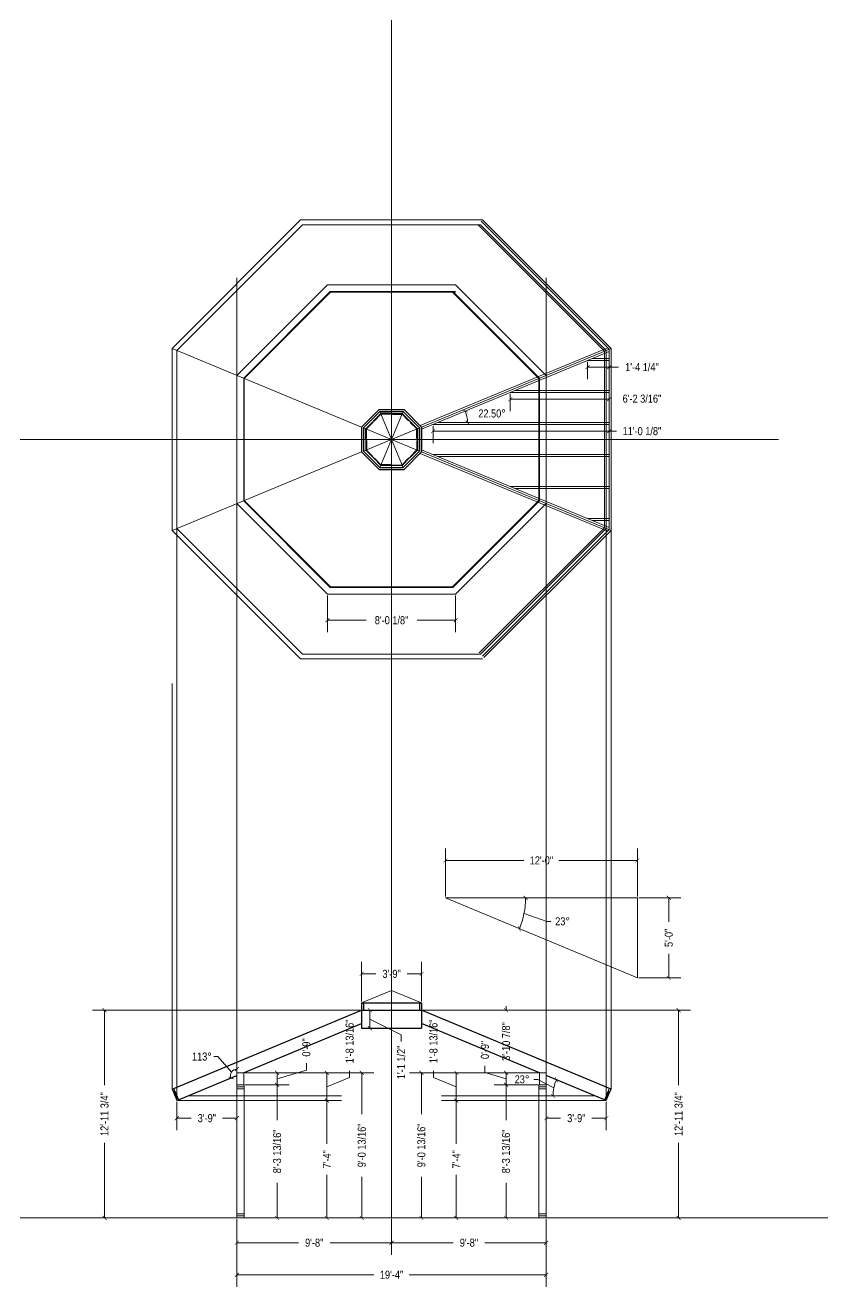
# Model space of a CAD drawing. Header units: inches. Extents: x 20403 to 33128, y 11552 to 20076.
# Drawn here: x 25092 to 25690, y 15536 to 16482 of the extents above; entities that cross this region are included whole.
import ezdxf

# ---------------------------------------------------------------- set-up
doc = ezdxf.new("R2010")
doc.units = ezdxf.units.IN
doc.header["$MEASUREMENT"] = 0
doc.layers.get('0').update_dxf_attribs({"color": 8, "lineweight": 9})
doc.layers.add('DIMENSIONS', color=7, linetype='Continuous')
doc.layers.add('DIMENSIONS @ 1', color=7, linetype='Continuous')
for name, color, linetype, lineweight in [('ROOF BEAMS', 3, 'Continuous', 30), ('SKYLIGHT', 4, 'Continuous', 20), ('STEEL', 5, 'Continuous', 9), ('WALL FRAMING', 7, 'Continuous', 30), ('WALL FRAMING @ 1', 7, 'Continuous', 30)]:
    doc.layers.add(name, color=color, linetype=linetype, lineweight=lineweight)
doc.styles.add('ARCHENTLTD', font='technical.ttf', dxfattribs={"height": 6})
doc.dimstyles.new('ARCHENTLTD', dxfattribs={"dimscale": 0.05, "dimtxt": 6, "dimasz": 3, "dimexe": 9, "dimexo": 1, "dimgap": 2.5, "dimtad": 0, "dimdec": 4, "dimzin": 1, "dimdsep": 46, "dimlunit": 4, "dimtxsty": 'ARCHENTLTD', "dimblk": 'ARCHTICK', "dimcen": 6, "dimclrd": 256, "dimclre": 256, "dimclrt": 256, "dimazin": 0, "dimtfac": 1, "dimtdec": 4, "dimtofl": 0, "dimtmove": 1, "dimatfit": 3, "dimldrblk": 'ARCHTICK', "dimfxl": 1, "dimfrac": 2, "dimtolj": 1, "dimtzin": 0, "dimlwd": 9, "dimlwe": 9, "dimarcsym": 0})

# ---------------------------------------------------------------- blocks, each defined once
blk = doc.blocks.new('_ArchTick')
at = {"color": 0, "linetype": 'ByBlock', "const_width": 0.15}
blk.add_lwpolyline([(-0.5, -0.5), (0.5, 0.5)], dxfattribs=at)
blk = doc.blocks.new('*D120')
at = {"layer": 'DIMENSIONS', "lineweight": 9}
for p, q in [((25366.95, 15586.32), (25366.95, 15559.75)), ((25482.95, 15586.32), (25482.95, 15559.75)), ((25366.95, 15568.75), (25413.06, 15568.75)), ((25482.95, 15568.75), (25436.84, 15568.75))]:
    blk.add_line(p, q, dxfattribs=at)
at = {"layer": 'DIMENSIONS', "lineweight": 9, "xscale": 3, "yscale": 3, "zscale": 3, "rotation": 180}
blk.add_blockref('_ArchTick', (25366.95, 15568.75), dxfattribs=at)
at = {"layer": 'DIMENSIONS', "lineweight": 9, "xscale": 3, "yscale": 3, "zscale": 3}
blk.add_blockref('_ArchTick', (25482.95, 15568.75), dxfattribs=at)
at = {"layer": 'DIMENSIONS', "lineweight": 9, "insert": (25424.95, 15568.75), "char_height": 6, "attachment_point": 5, "style": 'ARCHENTLTD'}
blk.add_mtext('\\A1;9\'-8"', dxfattribs=at)
blk = doc.blocks.new('*D121')
at = {"layer": 'DIMENSIONS', "lineweight": 9}
for p, q in [((25398.37, 15692.64), (25398.37, 15697.64)), ((25415.48, 15685.74), (25398.37, 15692.64)), ((25476.82, 15696.15), (25406.48, 15696.15)), ((25415.48, 15696.15), (25415.48, 15675.32)), ((25481.95, 15675.32), (25406.48, 15675.32))]:
    blk.add_line(p, q, dxfattribs=at)
at = {"layer": 'DIMENSIONS', "lineweight": 9, "xscale": 3, "yscale": 3, "zscale": 3}
for p, rotation in [((25415.48, 15696.15), 90), ((25415.48, 15675.32), 270)]:
    blk.add_blockref('_ArchTick', p, dxfattribs=dict(at, rotation=rotation))
at = {"layer": 'DIMENSIONS', "lineweight": 9, "insert": (25398.37, 15719.7), "char_height": 6, "attachment_point": 5, "rotation": 90, "style": 'ARCHENTLTD'}
blk.add_mtext('\\A1;1\'-8 13/16"', dxfattribs=at)
blk = doc.blocks.new('*D117')
at = {"layer": 'DIMENSIONS', "lineweight": 9}
for p, q in [((25390.45, 15743.05), (25591.16, 15743.05)), ((25582.16, 15743.05), (25582.16, 15686.78)), ((25582.16, 15587.32), (25582.16, 15643.59)), ((25483.95, 15587.32), (25591.16, 15587.32))]:
    blk.add_line(p, q, dxfattribs=at)
at = {"layer": 'DIMENSIONS', "lineweight": 9, "xscale": 3, "yscale": 3, "zscale": 3}
for p, rotation in [((25582.16, 15743.05), 90), ((25582.16, 15587.32), 270)]:
    blk.add_blockref('_ArchTick', p, dxfattribs=dict(at, rotation=rotation))
at = {"layer": 'DIMENSIONS', "lineweight": 9, "insert": (25582.16, 15665.18), "char_height": 6, "attachment_point": 5, "rotation": 90, "style": 'ARCHENTLTD'}
blk.add_mtext('\\A1;12\'-11 3/4"', dxfattribs=at)
blk = doc.blocks.new('*D118')
at = {"layer": 'DIMENSIONS', "lineweight": 9}
for p, q in [((25482.95, 15674.32), (25482.95, 15653.12)), ((25527.95, 15674.32), (25527.95, 15653.12)), ((25482.95, 15662.12), (25493.69, 15662.12)), ((25527.95, 15662.12), (25517.21, 15662.12))]:
    blk.add_line(p, q, dxfattribs=at)
at = {"layer": 'DIMENSIONS', "lineweight": 9, "xscale": 3, "yscale": 3, "zscale": 3, "rotation": 180}
blk.add_blockref('_ArchTick', (25482.95, 15662.12), dxfattribs=at)
at = {"layer": 'DIMENSIONS', "lineweight": 9, "xscale": 3, "yscale": 3, "zscale": 3}
blk.add_blockref('_ArchTick', (25527.95, 15662.12), dxfattribs=at)
at = {"layer": 'DIMENSIONS', "lineweight": 9, "insert": (25505.45, 15662.12), "char_height": 6, "attachment_point": 5, "style": 'ARCHENTLTD'}
blk.add_mtext('\\A1;3\'-9"', dxfattribs=at)
blk = doc.blocks.new('*D119')
at = {"layer": 'DIMENSIONS', "lineweight": 9}
for p, q in [((25476.82, 15696.15), (25380.29, 15696.15)), ((25389.29, 15696.15), (25389.29, 15665.22)), ((25389.29, 15587.32), (25389.29, 15618.25)), ((25502.58, 15587.32), (25380.29, 15587.32))]:
    blk.add_line(p, q, dxfattribs=at)
at = {"layer": 'DIMENSIONS', "lineweight": 9, "xscale": 3, "yscale": 3, "zscale": 3}
for p, rotation in [((25389.29, 15696.15), 90), ((25389.29, 15587.32), 270)]:
    blk.add_blockref('_ArchTick', p, dxfattribs=dict(at, rotation=rotation))
at = {"layer": 'DIMENSIONS', "lineweight": 9, "insert": (25389.29, 15641.74), "char_height": 6, "attachment_point": 5, "rotation": 90, "style": 'ARCHENTLTD'}
blk.add_mtext('\\A1;9\'-0 13/16"', dxfattribs=at)
blk = doc.blocks.new('*D122')
at = {"layer": 'DIMENSIONS', "lineweight": 9}
for p, q in [((25414.48, 15675.32), (25406.48, 15675.32)), ((25415.48, 15675.32), (25415.48, 15642.94)), ((25415.48, 15587.32), (25415.48, 15619.7)), ((25476.45, 15587.32), (25406.48, 15587.32))]:
    blk.add_line(p, q, dxfattribs=at)
at = {"layer": 'DIMENSIONS', "lineweight": 9, "xscale": 3, "yscale": 3, "zscale": 3}
for p, rotation in [((25415.48, 15675.32), 90), ((25415.48, 15587.32), 270)]:
    blk.add_blockref('_ArchTick', p, dxfattribs=dict(at, rotation=rotation))
at = {"layer": 'DIMENSIONS', "lineweight": 9, "insert": (25415.48, 15631.32), "char_height": 6, "attachment_point": 5, "rotation": 90, "style": 'ARCHENTLTD'}
blk.add_mtext('\\A1;7\'-4"', dxfattribs=at)
blk = doc.blocks.new('*D123')
at = {"layer": 'DIMENSIONS', "lineweight": 9}
for p, q in [((25250.95, 15586.32), (25250.95, 15535.72)), ((25482.95, 15586.32), (25482.95, 15535.72)), ((25250.95, 15544.72), (25353.64, 15544.72)), ((25482.95, 15544.72), (25380.25, 15544.72))]:
    blk.add_line(p, q, dxfattribs=at)
at = {"layer": 'DIMENSIONS', "lineweight": 9, "xscale": 3, "yscale": 3, "zscale": 3, "rotation": 180}
blk.add_blockref('_ArchTick', (25250.95, 15544.72), dxfattribs=at)
at = {"layer": 'DIMENSIONS', "lineweight": 9, "xscale": 3, "yscale": 3, "zscale": 3}
blk.add_blockref('_ArchTick', (25482.95, 15544.72), dxfattribs=at)
at = {"layer": 'DIMENSIONS', "lineweight": 9, "insert": (25366.95, 15544.72), "char_height": 6, "attachment_point": 5, "style": 'ARCHENTLTD'}
blk.add_mtext('\\A1;19\'-4"', dxfattribs=at)
blk = doc.blocks.new('*D124')
at = {"layer": 'DIMENSIONS', "lineweight": 9}
for p, q in [((25407.27, 15828.32), (25407.27, 15864.37)), ((25551.27, 15828.32), (25551.27, 15864.37)), ((25407.27, 15855.37), (25466.16, 15855.37)), ((25551.27, 15855.37), (25492.39, 15855.37))]:
    blk.add_line(p, q, dxfattribs=at)
at = {"layer": 'DIMENSIONS', "lineweight": 9, "xscale": 3, "yscale": 3, "zscale": 3, "rotation": 180}
blk.add_blockref('_ArchTick', (25407.27, 15855.37), dxfattribs=at)
at = {"layer": 'DIMENSIONS', "lineweight": 9, "xscale": 3, "yscale": 3, "zscale": 3}
blk.add_blockref('_ArchTick', (25551.27, 15855.37), dxfattribs=at)
at = {"layer": 'DIMENSIONS', "lineweight": 9, "insert": (25479.27, 15855.37), "char_height": 6, "attachment_point": 5, "style": 'ARCHENTLTD'}
blk.add_mtext('\\A1;12\'-0"', dxfattribs=at)
blk = doc.blocks.new('*D125')
at = {"layer": 'DIMENSIONS', "lineweight": 9}
for p, q in [((25552.27, 15827.32), (25583.77, 15827.32)), ((25574.77, 15827.32), (25574.77, 15809.21)), ((25574.77, 15767.32), (25574.77, 15785.44)), ((25552.27, 15767.32), (25583.77, 15767.32))]:
    blk.add_line(p, q, dxfattribs=at)
at = {"layer": 'DIMENSIONS', "lineweight": 9, "xscale": 3, "yscale": 3, "zscale": 3}
for p, rotation in [((25574.77, 15827.32), 90), ((25574.77, 15767.32), 270)]:
    blk.add_blockref('_ArchTick', p, dxfattribs=dict(at, rotation=rotation))
at = {"layer": 'DIMENSIONS', "lineweight": 9, "insert": (25574.77, 15797.32), "char_height": 6, "attachment_point": 5, "rotation": 90, "style": 'ARCHENTLTD'}
blk.add_mtext('\\A1;5\'-0"', dxfattribs=at)
blk = doc.blocks.new('*D126')
at = {"layer": 'WALL FRAMING', "lineweight": 9}
for p, q in [((25466.24, 15815.53), (25483.29, 15809.69)), ((25483.29, 15809.69), (25486.29, 15809.69))]:
    blk.add_line(p, q, dxfattribs=at)
blk.add_arc((25407.27, 15827.32), 60.13, 337.38014, 360, dxfattribs=at)
at = {"layer": 'WALL FRAMING', "lineweight": 9, "xscale": 3, "yscale": 3, "zscale": 3}
for p, rotation in [((25467.4, 15827.32), 89.9999999999996), ((25462.78, 15804.2), 247.3801350519602)]:
    blk.add_blockref('_ArchTick', p, dxfattribs=dict(at, rotation=rotation))
at = {"layer": 'WALL FRAMING', "lineweight": 9, "insert": (25495.13, 15809.69), "char_height": 6, "attachment_point": 5, "style": 'ARCHENTLTD'}
blk.add_mtext('\\A1;23°', dxfattribs=at)
blk = doc.blocks.new('*D127')
at = {"layer": 'WALL FRAMING', "lineweight": 9}
for p, q in [((25476.57, 15691.21), (25473.57, 15691.21)), ((25488.68, 15684.99), (25476.57, 15691.21))]:
    blk.add_line(p, q, dxfattribs=at)
blk.add_arc((25519.55, 15678.82), 31.48, 157.38014, 180, dxfattribs=at)
at = {"layer": 'WALL FRAMING', "lineweight": 9, "xscale": 3, "yscale": 3, "zscale": 3}
for p, rotation in [((25490.49, 15690.93), 67.38013505195961), ((25488.06, 15678.82), 270.0000000000026)]:
    blk.add_blockref('_ArchTick', p, dxfattribs=dict(at, rotation=rotation))
at = {"layer": 'WALL FRAMING', "lineweight": 9, "insert": (25464.73, 15691.21), "char_height": 6, "attachment_point": 5, "style": 'ARCHENTLTD'}
blk.add_mtext('\\A1;23°', dxfattribs=at)
blk = doc.blocks.new('*D128')
at = {"layer": 'WALL FRAMING', "lineweight": 9}
for p, q in [((25436.96, 15696.4), (25436.96, 15701.4)), ((25452.77, 15691.65), (25436.96, 15696.4)), ((25476.82, 15696.15), (25443.77, 15696.15)), ((25452.77, 15696.15), (25452.77, 15687.15)), ((25476.82, 15687.15), (25443.77, 15687.15))]:
    blk.add_line(p, q, dxfattribs=at)
at = {"layer": 'WALL FRAMING', "lineweight": 9, "xscale": 3, "yscale": 3, "zscale": 3}
for p, rotation in [((25452.77, 15696.15), 90), ((25452.77, 15687.15), 270)]:
    blk.add_blockref('_ArchTick', p, dxfattribs=dict(at, rotation=rotation))
at = {"layer": 'WALL FRAMING', "lineweight": 9, "insert": (25436.96, 15713.3), "char_height": 6, "attachment_point": 5, "rotation": 90, "style": 'ARCHENTLTD'}
blk.add_mtext('\\A1;0\'-9"', dxfattribs=at)
blk = doc.blocks.new('*D129')
at = {"layer": 'WALL FRAMING', "lineweight": 9}
for p, q in [((25476.82, 15687.15), (25443.77, 15687.15)), ((25452.77, 15687.15), (25452.77, 15660.75)), ((25452.77, 15587.32), (25452.77, 15613.72)), ((25525.2, 15587.32), (25443.77, 15587.32))]:
    blk.add_line(p, q, dxfattribs=at)
at = {"layer": 'WALL FRAMING', "lineweight": 9, "xscale": 3, "yscale": 3, "zscale": 3}
for p, rotation in [((25452.77, 15687.15), 90), ((25452.77, 15587.32), 270)]:
    blk.add_blockref('_ArchTick', p, dxfattribs=dict(at, rotation=rotation))
at = {"layer": 'WALL FRAMING', "lineweight": 9, "insert": (25452.77, 15637.24), "char_height": 6, "attachment_point": 5, "rotation": 90, "style": 'ARCHENTLTD'}
blk.add_mtext('\\A1;8\'-3 13/16"', dxfattribs=at)
blk = doc.blocks.new('*D160')
at = {"layer": 'DIMENSIONS', "lineweight": 9}
for p, q in [((25257.07, 15696.15), (25327.42, 15696.15)), ((25318.42, 15696.15), (25318.42, 15675.32)), ((25318.42, 15685.74), (25335.52, 15692.64)), ((25335.52, 15692.64), (25335.52, 15697.64)), ((25251.95, 15675.32), (25327.42, 15675.32))]:
    blk.add_line(p, q, dxfattribs=at)
at = {"layer": 'DIMENSIONS', "lineweight": 9, "xscale": 3, "yscale": 3, "zscale": 3}
for p, rotation in [((25318.42, 15696.15), 90), ((25318.42, 15675.32), 270)]:
    blk.add_blockref('_ArchTick', p, dxfattribs=dict(at, rotation=rotation))
at = {"layer": 'DIMENSIONS', "lineweight": 9, "insert": (25335.52, 15719.7), "char_height": 6, "attachment_point": 5, "rotation": 90, "style": 'ARCHENTLTD'}
blk.add_mtext('\\A1;1\'-8 13/16"', dxfattribs=at)
blk = doc.blocks.new('*D161')
at = {"layer": 'DIMENSIONS', "lineweight": 9}
for p, q in [((25343.45, 15743.05), (25142.74, 15743.05)), ((25151.74, 15743.05), (25151.74, 15686.78)), ((25151.74, 15587.32), (25151.74, 15643.59)), ((25249.95, 15587.32), (25142.74, 15587.32))]:
    blk.add_line(p, q, dxfattribs=at)
at = {"layer": 'DIMENSIONS', "lineweight": 9, "xscale": 3, "yscale": 3, "zscale": 3}
for p, rotation in [((25151.74, 15743.05), 90), ((25151.74, 15587.32), 270)]:
    blk.add_blockref('_ArchTick', p, dxfattribs=dict(at, rotation=rotation))
at = {"layer": 'DIMENSIONS', "lineweight": 9, "insert": (25151.74, 15665.18), "char_height": 6, "attachment_point": 5, "rotation": 90, "style": 'ARCHENTLTD'}
blk.add_mtext('\\A1;12\'-11 3/4"', dxfattribs=at)
blk = doc.blocks.new('*D162')
at = {"layer": 'DIMENSIONS', "lineweight": 9}
for p, q in [((25205.95, 15674.32), (25205.95, 15653.12)), ((25250.95, 15674.32), (25250.95, 15653.12)), ((25205.95, 15662.12), (25216.69, 15662.12)), ((25250.95, 15662.12), (25240.21, 15662.12))]:
    blk.add_line(p, q, dxfattribs=at)
at = {"layer": 'DIMENSIONS', "lineweight": 9, "xscale": 3, "yscale": 3, "zscale": 3, "rotation": 180}
blk.add_blockref('_ArchTick', (25205.95, 15662.12), dxfattribs=at)
at = {"layer": 'DIMENSIONS', "lineweight": 9, "xscale": 3, "yscale": 3, "zscale": 3}
blk.add_blockref('_ArchTick', (25250.95, 15662.12), dxfattribs=at)
at = {"layer": 'DIMENSIONS', "lineweight": 9, "insert": (25228.45, 15662.12), "char_height": 6, "attachment_point": 5, "style": 'ARCHENTLTD'}
blk.add_mtext('\\A1;3\'-9"', dxfattribs=at)
blk = doc.blocks.new('*D163')
at = {"layer": 'DIMENSIONS', "lineweight": 9}
for p, q in [((25257.07, 15696.15), (25353.61, 15696.15)), ((25344.61, 15696.15), (25344.61, 15665.22)), ((25344.61, 15587.32), (25344.61, 15618.25)), ((25231.31, 15587.32), (25353.61, 15587.32))]:
    blk.add_line(p, q, dxfattribs=at)
at = {"layer": 'DIMENSIONS', "lineweight": 9, "xscale": 3, "yscale": 3, "zscale": 3}
for p, rotation in [((25344.61, 15696.15), 90), ((25344.61, 15587.32), 270)]:
    blk.add_blockref('_ArchTick', p, dxfattribs=dict(at, rotation=rotation))
at = {"layer": 'DIMENSIONS', "lineweight": 9, "insert": (25344.61, 15641.74), "char_height": 6, "attachment_point": 5, "rotation": 90, "style": 'ARCHENTLTD'}
blk.add_mtext('\\A1;9\'-0 13/16"', dxfattribs=at)
blk = doc.blocks.new('*D164')
at = {"layer": 'DIMENSIONS', "lineweight": 9}
for p, q in [((25317.42, 15675.32), (25309.42, 15675.32)), ((25318.42, 15675.32), (25318.42, 15642.94)), ((25318.42, 15587.32), (25318.42, 15619.7)), ((25257.45, 15587.32), (25327.42, 15587.32))]:
    blk.add_line(p, q, dxfattribs=at)
at = {"layer": 'DIMENSIONS', "lineweight": 9, "xscale": 3, "yscale": 3, "zscale": 3}
for p, rotation in [((25318.42, 15675.32), 90), ((25318.42, 15587.32), 270)]:
    blk.add_blockref('_ArchTick', p, dxfattribs=dict(at, rotation=rotation))
at = {"layer": 'DIMENSIONS', "lineweight": 9, "insert": (25318.42, 15631.32), "char_height": 6, "attachment_point": 5, "rotation": 90, "style": 'ARCHENTLTD'}
blk.add_mtext('\\A1;7\'-4"', dxfattribs=at)
blk = doc.blocks.new('*D165')
at = {"layer": 'WALL FRAMING', "lineweight": 9}
for p, q in [((25303.07, 15698.24), (25303.07, 15703.24)), ((25257.07, 15696.15), (25290.12, 15696.15)), ((25281.12, 15691.65), (25303.07, 15698.24)), ((25281.12, 15696.15), (25281.12, 15687.15)), ((25257.07, 15687.15), (25290.12, 15687.15))]:
    blk.add_line(p, q, dxfattribs=at)
at = {"layer": 'WALL FRAMING', "lineweight": 9, "xscale": 3, "yscale": 3, "zscale": 3}
for p, rotation in [((25281.12, 15696.15), 90), ((25281.12, 15687.15), 270)]:
    blk.add_blockref('_ArchTick', p, dxfattribs=dict(at, rotation=rotation))
at = {"layer": 'WALL FRAMING', "lineweight": 9, "insert": (25303.07, 15715.14), "char_height": 6, "attachment_point": 5, "rotation": 90, "style": 'ARCHENTLTD'}
blk.add_mtext('\\A1;0\'-9"', dxfattribs=at)
blk = doc.blocks.new('*D166')
at = {"layer": 'WALL FRAMING', "lineweight": 9}
for p, q in [((25257.07, 15687.15), (25290.12, 15687.15)), ((25281.12, 15687.15), (25281.12, 15660.75)), ((25281.12, 15587.32), (25281.12, 15613.72)), ((25208.7, 15587.32), (25290.12, 15587.32))]:
    blk.add_line(p, q, dxfattribs=at)
at = {"layer": 'WALL FRAMING', "lineweight": 9, "xscale": 3, "yscale": 3, "zscale": 3}
for p, rotation in [((25281.12, 15687.15), 90), ((25281.12, 15587.32), 270)]:
    blk.add_blockref('_ArchTick', p, dxfattribs=dict(at, rotation=rotation))
at = {"layer": 'WALL FRAMING', "lineweight": 9, "insert": (25281.12, 15637.24), "char_height": 6, "attachment_point": 5, "rotation": 90, "style": 'ARCHENTLTD'}
blk.add_mtext('\\A1;8\'-3 13/16"', dxfattribs=at)
blk = doc.blocks.new('*D167')
at = {"layer": 'DIMENSIONS', "lineweight": 9}
for p, q in [((25250.95, 15586.32), (25250.95, 15559.75)), ((25366.95, 15586.32), (25366.95, 15559.75)), ((25250.95, 15568.75), (25297.06, 15568.75)), ((25366.95, 15568.75), (25320.84, 15568.75))]:
    blk.add_line(p, q, dxfattribs=at)
at = {"layer": 'DIMENSIONS', "lineweight": 9, "xscale": 3, "yscale": 3, "zscale": 3, "rotation": 180}
blk.add_blockref('_ArchTick', (25250.95, 15568.75), dxfattribs=at)
at = {"layer": 'DIMENSIONS', "lineweight": 9, "xscale": 3, "yscale": 3, "zscale": 3}
blk.add_blockref('_ArchTick', (25366.95, 15568.75), dxfattribs=at)
at = {"layer": 'DIMENSIONS', "lineweight": 9, "insert": (25308.95, 15568.75), "char_height": 6, "attachment_point": 5, "style": 'ARCHENTLTD'}
blk.add_mtext('\\A1;9\'-8"', dxfattribs=at)
blk = doc.blocks.new('*D176')
at = {"layer": 'DIMENSIONS', "lineweight": 9}
for p, q in [((25344.45, 15749.55), (25344.45, 15779.32)), ((25389.45, 15749.55), (25389.45, 15779.32)), ((25344.45, 15770.32), (25355.19, 15770.32)), ((25389.45, 15770.32), (25378.71, 15770.32))]:
    blk.add_line(p, q, dxfattribs=at)
at = {"layer": 'DIMENSIONS', "lineweight": 9, "xscale": 3, "yscale": 3, "zscale": 3, "rotation": 180}
blk.add_blockref('_ArchTick', (25344.45, 15770.32), dxfattribs=at)
at = {"layer": 'DIMENSIONS', "lineweight": 9, "xscale": 3, "yscale": 3, "zscale": 3}
blk.add_blockref('_ArchTick', (25389.45, 15770.32), dxfattribs=at)
at = {"layer": 'DIMENSIONS', "lineweight": 9, "insert": (25366.95, 15770.32), "char_height": 6, "attachment_point": 5, "style": 'ARCHENTLTD'}
blk.add_mtext('\\A1;3\'-9"', dxfattribs=at)
blk = doc.blocks.new('*D179')
at = {"layer": 'DIMENSIONS', "lineweight": 9}
for p, q in [((25236.8, 15708.28), (25233.8, 15708.28)), ((25246.94, 15696.74), (25236.8, 15708.28))]:
    blk.add_line(p, q, dxfattribs=at)
blk.add_arc((25250.95, 15694.07), 4.81, 90, 202.61986, dxfattribs=at)
at = {"layer": 'DIMENSIONS', "lineweight": 9, "xscale": 3, "yscale": 3, "zscale": 3}
for p, rotation in [((25246.51, 15692.22), 292.6198649480453), ((25250.95, 15698.88), 359.9999999999999)]:
    blk.add_blockref('_ArchTick', p, dxfattribs=dict(at, rotation=rotation))
at = {"layer": 'DIMENSIONS', "lineweight": 9, "insert": (25224.73, 15708.28), "char_height": 6, "attachment_point": 5, "style": 'ARCHENTLTD'}
blk.add_mtext('\\A1;113°', dxfattribs=at)
blk = doc.blocks.new('*D231')
at = {"layer": 'WALL FRAMING', "lineweight": 9}
for p, q in [((25513.91, 16229.22), (25513.91, 16216.22)), ((25513.91, 16225.22), (25530.13, 16225.22)), ((25537.06, 16225.22), (25530.13, 16225.22)), ((25530.13, 16224.22), (25530.13, 16216.22))]:
    blk.add_line(p, q, dxfattribs=at)
at = {"layer": 'WALL FRAMING', "lineweight": 9, "xscale": 3, "yscale": 3, "zscale": 3, "rotation": 180}
blk.add_blockref('_ArchTick', (25513.91, 16225.22), dxfattribs=at)
at = {"layer": 'WALL FRAMING', "lineweight": 9, "xscale": 3, "yscale": 3, "zscale": 3}
blk.add_blockref('_ArchTick', (25530.13, 16225.22), dxfattribs=at)
at = {"layer": 'WALL FRAMING', "lineweight": 9, "insert": (25554.67, 16225.22), "char_height": 6, "attachment_point": 5, "style": 'ARCHENTLTD'}
blk.add_mtext('\\A1;1\'-4 1/4"', dxfattribs=at)
blk = doc.blocks.new('*D232')
at = {"layer": 'WALL FRAMING', "lineweight": 9}
for p, q in [((25455.97, 16205.22), (25455.97, 16192.22)), ((25455.97, 16201.22), (25530.13, 16201.22)), ((25530.13, 16200.22), (25530.13, 16192.22))]:
    blk.add_line(p, q, dxfattribs=at)
at = {"layer": 'WALL FRAMING', "lineweight": 9, "xscale": 3, "yscale": 3, "zscale": 3, "rotation": 180}
blk.add_blockref('_ArchTick', (25455.97, 16201.22), dxfattribs=at)
at = {"layer": 'WALL FRAMING', "lineweight": 9, "xscale": 3, "yscale": 3, "zscale": 3}
blk.add_blockref('_ArchTick', (25530.13, 16201.22), dxfattribs=at)
at = {"layer": 'WALL FRAMING', "lineweight": 9, "insert": (25554.67, 16201.55), "char_height": 6, "attachment_point": 5, "style": 'ARCHENTLTD'}
blk.add_mtext('\\A1;6\'-2 3/16"', dxfattribs=at)
blk = doc.blocks.new('*D233')
at = {"layer": 'WALL FRAMING', "lineweight": 9}
for p, q in [((25398.03, 16181.22), (25398.03, 16168.22)), ((25398.03, 16177.22), (25530.13, 16177.22)), ((25535.63, 16177.22), (25530.13, 16177.22)), ((25530.13, 16176.22), (25530.13, 16168.22))]:
    blk.add_line(p, q, dxfattribs=at)
at = {"layer": 'WALL FRAMING', "lineweight": 9, "xscale": 3, "yscale": 3, "zscale": 3, "rotation": 180}
blk.add_blockref('_ArchTick', (25398.03, 16177.22), dxfattribs=at)
at = {"layer": 'WALL FRAMING', "lineweight": 9, "xscale": 3, "yscale": 3, "zscale": 3}
blk.add_blockref('_ArchTick', (25530.13, 16177.22), dxfattribs=at)
at = {"layer": 'WALL FRAMING', "lineweight": 9, "insert": (25554.67, 16177.22), "char_height": 6, "attachment_point": 5, "style": 'ARCHENTLTD'}
blk.add_mtext('\\A1;11\'-0 1/8"', dxfattribs=at)
blk = doc.blocks.new('*D236')
at = {"layer": 'WALL FRAMING', "lineweight": 9}
blk.add_arc((25401.65, 16183.72), 22.27, 360, 22.5, dxfattribs=at)
at = {"layer": 'WALL FRAMING', "lineweight": 9, "xscale": 3, "yscale": 3, "zscale": 3}
for p, rotation in [((25422.22, 16192.25), 112.499999999995), ((25423.92, 16183.72), 269.9999999999973)]:
    blk.add_blockref('_ArchTick', p, dxfattribs=dict(at, rotation=rotation))
at = {"layer": 'WALL FRAMING', "lineweight": 9, "insert": (25442.25, 16190.46), "char_height": 6, "attachment_point": 5, "style": 'ARCHENTLTD'}
blk.add_mtext('\\A1;22.50°', dxfattribs=at)
blk = doc.blocks.new('*D239')
at = {"layer": 'WALL FRAMING', "lineweight": 9}
for p, q in [((25390.45, 15743.05), (25461.77, 15743.05)), ((25452.77, 15743.05), (25452.77, 15746.05)), ((25476.82, 15696.15), (25443.77, 15696.15)), ((25452.77, 15696.15), (25452.77, 15693.15))]:
    blk.add_line(p, q, dxfattribs=at)
at = {"layer": 'WALL FRAMING', "lineweight": 9, "xscale": 3, "yscale": 3, "zscale": 3}
for p, rotation in [((25452.77, 15743.05), 270), ((25452.77, 15696.15), 90)]:
    blk.add_blockref('_ArchTick', p, dxfattribs=dict(at, rotation=rotation))
at = {"layer": 'WALL FRAMING', "lineweight": 9, "insert": (25452.77, 15719.6), "char_height": 6, "attachment_point": 5, "rotation": 90, "style": 'ARCHENTLTD'}
blk.add_mtext('\\A1;3\'-10 7/8"', dxfattribs=at)
blk = doc.blocks.new('*D244')
at = {"layer": 'WALL FRAMING', "lineweight": 9}
for p, q in [((25318.9, 16053.97), (25318.9, 16026.43)), ((25415, 16053.97), (25415, 16026.43)), ((25318.9, 16035.43), (25347.79, 16035.43)), ((25415, 16035.43), (25386.1, 16035.43))]:
    blk.add_line(p, q, dxfattribs=at)
at = {"layer": 'WALL FRAMING', "lineweight": 9, "xscale": 3, "yscale": 3, "zscale": 3, "rotation": 180}
blk.add_blockref('_ArchTick', (25318.9, 16035.43), dxfattribs=at)
at = {"layer": 'WALL FRAMING', "lineweight": 9, "xscale": 3, "yscale": 3, "zscale": 3}
blk.add_blockref('_ArchTick', (25415, 16035.43), dxfattribs=at)
at = {"layer": 'WALL FRAMING', "lineweight": 9, "insert": (25366.95, 16035.43), "char_height": 6, "attachment_point": 5, "style": 'ARCHENTLTD'}
blk.add_mtext('\\A1;8\'-0 1/8"', dxfattribs=at)
blk = doc.blocks.new('*D247')
at = {"layer": 'WALL FRAMING', "lineweight": 9}
for p, q in [((25345.45, 15743.05), (25359.77, 15743.05)), ((25350.77, 15743.05), (25350.77, 15729.55)), ((25345.45, 15729.55), (25359.77, 15729.55)), ((25350.77, 15736.3), (25374.16, 15724.69)), ((25374.16, 15724.69), (25374.16, 15719.69))]:
    blk.add_line(p, q, dxfattribs=at)
at = {"layer": 'WALL FRAMING', "lineweight": 9, "xscale": 3, "yscale": 3, "zscale": 3}
for p, rotation in [((25350.77, 15743.05), 90), ((25350.77, 15729.55), 270)]:
    blk.add_blockref('_ArchTick', p, dxfattribs=dict(at, rotation=rotation))
at = {"layer": 'WALL FRAMING', "lineweight": 9, "insert": (25374.16, 15703.94), "char_height": 6, "attachment_point": 5, "rotation": 90, "style": 'ARCHENTLTD'}
blk.add_mtext('\\A1;1\'-1 1/2"', dxfattribs=at)

msp = doc.modelspace()

# ---------------------------------------------------------------- linework, layer by layer
at = {"layer": 'DIMENSIONS', "color": 1, "lineweight": 9}
for p, q in [((25250.94716, 15696.15202), (25250.94716, 16292.17278)), ((25482.94716, 15696.15202), (25482.94716, 16292.17278)), ((25205.94716, 15675.31869), (25205.94716, 16225.4844)), ((25527.94716, 15675.31869), (25527.94716, 16225.4844)), ((25531.50486, 15683.85715), (25531.50486, 16224.00395)), ((24641.27535, 16170.97475), (25656.92155, 16170.97475)), ((25202.38947, 15683.85715), (25202.38947, 15988.01497))]:
    msp.add_line(p, q, dxfattribs=at)
at = {"layer": 'DIMENSIONS', "lineweight": 9}
for p, q in [((25344.44716, 16180.29456), (25202.38466, 16239.13877)), ((25388.29911, 16181.44261), (25528.98661, 16239.71728)), ((25389.44716, 16180.29456), (25531.50966, 16239.13877)), ((25389.44716, 16178.67097), (25530.13466, 16236.94564)), ((25344.44716, 16161.65495), (25202.38466, 16102.81073)), ((25388.29911, 16160.5069), (25528.98661, 16102.23223)), ((25389.44716, 16163.27854), (25530.13466, 16105.00387)), ((25389.44716, 16161.65495), (25531.50966, 16102.81073)), ((25407.27367, 15827.32349), (25551.27367, 15827.32349)), ((25551.27367, 15767.32349), (25407.27367, 15827.32349)), ((25551.27367, 15827.32349), (25551.27367, 15767.32349))]:
    msp.add_line(p, q, dxfattribs=at)
at = {"layer": 'ROOF BEAMS'}
for p, q in [((25347.57216, 16179.00014), (25358.92178, 16190.34975)), ((25358.92178, 16190.34975), (25374.97255, 16190.34975)), ((25374.97255, 16190.34975), (25386.32216, 16179.00014)), ((25347.57216, 16179.00014), (25347.57216, 16162.94937)), ((25386.32216, 16179.00014), (25386.32216, 16162.94937)), ((25358.92178, 16151.59975), (25347.57216, 16162.94937)), ((25386.32216, 16162.94937), (25374.97255, 16151.59975)), ((25358.92178, 16151.59975), (25374.97255, 16151.59975))]:
    msp.add_line(p, q, dxfattribs=at)
at = {"layer": 'SKYLIGHT', "lineweight": 9}
for p, q in [((25366.94716, 15586.8864), (25366.94716, 18899.16015)), ((25345.94716, 16162.27627), (25387.94716, 16179.67324)), ((25344.44716, 15748.54786), (25366.94716, 15757.92286)), ((25389.44716, 15748.54786), (25366.94716, 15757.92286))]:
    msp.add_line(p, q, dxfattribs=at)
at = {"layer": 'SKYLIGHT'}
for p, q in [((25358.24868, 16191.97475), (25375.64565, 16149.97475)), ((25375.64565, 16191.97475), (25358.24868, 16149.97475)), ((25345.94716, 16179.67324), (25387.94716, 16162.27627))]:
    msp.add_line(p, q, dxfattribs=at)
at = {"layer": 'STEEL', "lineweight": 40}
for p, q in [((25352.90756, 16184.0089), (25347.80313, 16178.90447)), ((25353.91302, 16185.01436), (25359.01745, 16190.11878)), ((25366.2362, 16190.11878), (25359.01745, 16190.11878)), ((25367.65813, 16190.11878), (25374.87688, 16190.11878)), ((25379.98131, 16185.01436), (25374.87688, 16190.11878)), ((25380.98677, 16184.0089), (25386.09119, 16178.90447)), ((25347.80313, 16171.68572), (25347.80313, 16178.90447)), ((25386.09119, 16171.68572), (25386.09119, 16178.90447)), ((25347.80313, 16170.26379), (25347.80313, 16163.04504)), ((25386.17582, 16170.31087), (25386.20628, 16163.09218)), ((25352.90756, 16157.94061), (25347.80313, 16163.04504)), ((25353.91302, 16156.93515), (25359.01745, 16151.83072)), ((25379.98131, 16156.93515), (25374.87688, 16151.83072)), ((25381.12343, 16157.96627), (25386.20628, 16163.09218)), ((25366.2362, 16151.83072), (25359.01745, 16151.83072))]:
    msp.add_line(p, q, dxfattribs=at)
at = {"layer": 'WALL FRAMING', "lineweight": 9}
for p, q in [((25298.78314, 16335.53725), (25202.38466, 16239.13877)), ((25298.78314, 16335.53725), (25435.11118, 16335.53725)), ((25435.11118, 16335.53725), (25531.50966, 16239.13877)), ((25300.25878, 16331.97475), (25205.94716, 16237.66314)), ((25300.25878, 16331.97475), (25433.63555, 16331.97475)), ((25431.61984, 16332.04591), (25526.57216, 16237.09359)), ((25433.63555, 16331.97475), (25527.94716, 16237.66314)), ((25434.13891, 16334.56498), (25530.13466, 16238.56923)), ((25318.89839, 16286.97475), (25250.94716, 16219.02353)), ((25321.17656, 16281.47475), (25256.44716, 16216.74535)), ((25318.89839, 16286.97475), (25414.99594, 16286.97475)), ((25321.02123, 16281.84975), (25414.99594, 16281.84975)), ((25321.17656, 16281.47475), (25414.99594, 16281.47475)), ((25412.71776, 16281.47475), (25477.44716, 16216.74535)), ((25414.99594, 16286.97475), (25482.94716, 16219.02353)), ((25202.38466, 16239.13877), (25202.38466, 16102.81073)), ((25205.94716, 16237.66314), (25205.94716, 16104.28637)), ((25517.53033, 16231.72475), (25530.13466, 16231.72475)), ((25526.57216, 16237.09359), (25526.57216, 16104.85591)), ((25527.94716, 16237.66314), (25527.94716, 16104.28637)), ((25530.13466, 16238.56923), (25530.13466, 16103.38028)), ((25531.50966, 16239.13877), (25531.50966, 16102.81073)), ((25513.90901, 16230.22475), (25530.13466, 16230.22475)), ((25250.94716, 16219.02353), (25250.94716, 16122.92598)), ((25256.44716, 16216.74535), (25256.44716, 16125.20415)), ((25477.44716, 16216.74535), (25477.44716, 16125.20415)), ((25482.94716, 16219.02353), (25482.94716, 16122.92598)), ((25455.96788, 16206.22475), (25530.13466, 16206.22475)), ((25459.5892, 16207.72475), (25530.13466, 16207.72475)), ((25401.64807, 16183.72475), (25530.13466, 16183.72475)), ((25398.02675, 16182.22475), (25530.13466, 16182.22475)), ((25398.02675, 16159.72475), (25530.13466, 16159.72475)), ((25401.64807, 16158.22475), (25530.13466, 16158.22475)), ((25455.96788, 16135.72475), (25530.13466, 16135.72475)), ((25459.5892, 16134.22475), (25530.13466, 16134.22475)), ((25250.94716, 16122.92598), (25318.89839, 16054.97475)), ((25256.44716, 16125.20415), (25321.17656, 16060.47475)), ((25477.44716, 16125.20415), (25412.71776, 16060.47475)), ((25482.94716, 16122.92598), (25414.99594, 16054.97475)), ((25513.90901, 16111.72475), (25530.13466, 16111.72475)), ((25517.53033, 16110.22475), (25530.13466, 16110.22475)), ((25202.38466, 16102.81073), (25298.78314, 16006.41225)), ((25205.94716, 16104.28637), (25300.25878, 16009.97475)), ((25526.57216, 16104.85591), (25432.66327, 16010.94703)), ((25527.94716, 16104.28637), (25433.63555, 16009.97475)), ((25530.13466, 16103.38028), (25435.18234, 16008.42796)), ((25531.50966, 16102.81073), (25436.15461, 16007.45569)), ((25318.89839, 16054.97475), (25414.99594, 16054.97475)), ((25321.17656, 16060.47475), (25412.71776, 16060.47475)), ((25298.78314, 16006.41225), (25435.11118, 16006.41225)), ((25300.25878, 16009.97475), (25433.63555, 16009.97475)), ((25344.44716, 15748.54786), (25344.44716, 15743.04786)), ((25389.44716, 15748.54786), (25389.44716, 15743.04786)), ((25250.94716, 15696.15202), (25250.94716, 15587.31869)), ((25250.94716, 15696.15202), (25256.07216, 15696.15202)), ((25256.07216, 15696.15202), (25256.07216, 15687.15202)), ((25477.82216, 15696.15202), (25477.82216, 15687.15202)), ((25482.94716, 15696.15202), (25477.82216, 15696.15202)), ((25482.94716, 15696.15202), (25482.94716, 15587.31869)), ((25205.94716, 15675.31869), (25202.38947, 15683.85715)), ((25202.38947, 15683.85715), (25207.33178, 15675.89561)), ((25207.33178, 15675.89561), (25203.77409, 15684.43407)), ((25203.77409, 15684.43407), (25205.94716, 15675.31869)), ((25250.94716, 15687.15202), (25256.44716, 15687.15202)), ((25250.94716, 15687.15202), (25256.07216, 15687.15202)), ((25250.94716, 15685.65202), (25256.44716, 15685.65202)), ((25250.94716, 15684.15202), (25256.44716, 15684.15202)), ((25256.44716, 15687.15202), (25256.44716, 15587.31869)), ((25477.44716, 15687.15202), (25477.44716, 15587.31869)), ((25482.94716, 15687.15202), (25477.44716, 15687.15202)), ((25482.94716, 15685.65202), (25477.44716, 15685.65202)), ((25482.94716, 15684.15202), (25477.44716, 15684.15202)), ((25482.94716, 15687.15202), (25477.82216, 15687.15202)), ((25526.56255, 15675.89561), (25530.12024, 15684.43407)), ((25531.50486, 15683.85715), (25526.56255, 15675.89561)), ((25530.12024, 15684.43407), (25527.94716, 15675.31869)), ((25527.94716, 15675.31869), (25531.50486, 15683.85715)), ((25250.94716, 15675.31869), (25205.94716, 15675.31869)), ((25329.44716, 15678.81869), (25214.34716, 15678.81869)), ((25329.44716, 15675.31869), (25250.94716, 15675.31869)), ((25404.44716, 15678.81869), (25519.54716, 15678.81869)), ((25404.44716, 15675.31869), (25482.94716, 15675.31869)), ((25482.94716, 15675.31869), (25527.94716, 15675.31869)), ((25256.44716, 15590.31869), (25250.94716, 15590.31869)), ((25256.44716, 15588.81869), (25250.94716, 15588.81869)), ((25477.44716, 15590.31869), (25482.94716, 15590.31869)), ((25477.44716, 15588.81869), (25482.94716, 15588.81869)), ((24814.77535, 15587.31869), (26955.88177, 15587.31869)), ((25540.75966, 15587.31869), (25123.09716, 15587.31869)), ((25256.44716, 15587.31869), (25250.94716, 15587.31869)), ((25477.44716, 15587.31869), (25482.94716, 15587.31869))]:
    msp.add_line(p, q, dxfattribs=at)
at = {"layer": 'WALL FRAMING', "color": 3, "lineweight": 9}
for p, q in [((25321.02123, 16281.84975), (25256.07216, 16216.90068)), ((25412.87309, 16281.84975), (25477.82216, 16216.90068)), ((25256.07216, 16216.90068), (25256.07216, 16125.04882)), ((25477.82216, 16216.90068), (25477.82216, 16125.04882)), ((25256.07216, 16125.04882), (25321.02123, 16060.09975)), ((25477.82216, 16125.04882), (25412.87309, 16060.09975)), ((25321.02123, 16060.09975), (25412.87309, 16060.09975))]:
    msp.add_line(p, q, dxfattribs=at)
at = {"layer": 'WALL FRAMING'}
for p, q in [((25344.44716, 16180.29456), (25357.62736, 16193.47475)), ((25357.62736, 16193.47475), (25376.26697, 16193.47475)), ((25376.26697, 16193.47475), (25389.44716, 16180.29456)), ((25345.94716, 16179.67324), (25358.24868, 16191.97475)), ((25358.24868, 16191.97475), (25375.64565, 16191.97475)), ((25375.64565, 16191.97475), (25387.94716, 16179.67324)), ((25344.44716, 16180.29456), (25344.44716, 16161.65495)), ((25345.94716, 16179.67324), (25345.94716, 16162.27627)), ((25387.94716, 16179.67324), (25387.94716, 16162.27627)), ((25389.44716, 16180.29456), (25389.44716, 16161.65495)), ((25357.62736, 16148.47475), (25344.44716, 16161.65495)), ((25358.24868, 16149.97475), (25345.94716, 16162.27627)), ((25387.94716, 16162.27627), (25375.64565, 16149.97475)), ((25389.44716, 16161.65495), (25376.26697, 16148.47475)), ((25357.62736, 16148.47475), (25376.26697, 16148.47475)), ((25358.24868, 16149.97475), (25375.64565, 16149.97475))]:
    msp.add_line(p, q, dxfattribs=at)
at = {"layer": 'WALL FRAMING', "lineweight": 30}
for p, q in [((25344.44716, 15748.54786), (25389.44716, 15748.54786)), ((25344.44716, 15748.54786), (25344.44716, 15729.54786)), ((25345.94716, 15748.54786), (25345.94716, 15743.04786)), ((25387.94716, 15748.54786), (25387.94716, 15743.04786)), ((25389.44716, 15748.54786), (25389.44716, 15729.54786)), ((25202.38947, 15683.85715), (25344.44716, 15743.04786)), ((25344.44716, 15743.04786), (25389.44716, 15743.04786)), ((25531.50486, 15683.85715), (25389.44716, 15743.04786)), ((25255.94716, 15696.15202), (25344.44716, 15733.02702)), ((25344.44716, 15729.54786), (25389.44716, 15729.54786)), ((25477.94716, 15696.15202), (25389.44716, 15733.02702)), ((25205.94716, 15675.31869), (25250.94716, 15694.06869)), ((25527.94716, 15675.31869), (25482.94716, 15694.06869))]:
    msp.add_line(p, q, dxfattribs=at)

# ---------------------------------------------------------------- dimensions: what is measured, and where the dimension line sits
at = {"layer": 'DIMENSIONS @ 1', "lineweight": 9}
dim = msp.add_angular_dim_2l(base=(25248.01553, 15697.88376), line1=((25250.94716, 15696.15202), (25250.94716, 16292.17278)), line2=((25205.94716, 15675.31869), (25250.94716, 15694.06869)), dimstyle='ARCHENTLTD', override={"dimscale": 1, "dimadec": 0, "dimtix": 0, "dimtofl": 0, "dimtmove": 1, "dimatfit": 3}, dxfattribs=at)
dim.commit()
dim.dimension.update_dxf_attribs({"geometry": '*D179', "text_midpoint": (25224.72565, 15708.27965), "dimtype": 130})
for base, p1, p2, override, picture, middle in [((25551.27367, 15855.37166), (25407.27367, 15827.32349), (25551.27367, 15827.32349), {"dimscale": 1, "dimtix": 0, "dimtofl": 0, "dimtmove": 1, "dimatfit": 3}, '*D124', (25479.27367, 15855.37166)), ((25389.44716, 15770.32333), (25344.44716, 15748.54786), (25389.44716, 15748.54786), {"dimscale": 1, "dimtix": 0, "dimtofl": 0, "dimtmove": 1, "dimatfit": 3}, '*D176', (25366.94716, 15770.32333)), ((25527.94716, 15662.11926), (25482.94716, 15675.31869), (25527.94716, 15675.31869), {"dimscale": 1, "dimtix": 0, "dimtofl": 0, "dimtmove": 1, "dimatfit": 3}, '*D118', (25505.44716, 15662.11926)), ((25482.94716, 15544.71664), (25250.94716, 15587.31869), (25482.94716, 15587.31869), {"dimscale": 1, "dimtix": 0, "dimtofl": 0, "dimtmove": 1, "dimatfit": 3}, '*D123', (25366.94716, 15544.71664)), ((25250.94716, 15568.75157), (25366.94716, 15587.31869), (25250.94716, 15587.31869), {"dimscale": 1, "dimtix": 0, "dimtofl": 0, "dimtmove": 1, "dimatfit": 3}, '*D167', (25308.94716, 15568.75157)), ((25482.94716, 15568.75157), (25366.94716, 15587.31869), (25482.94716, 15587.31869), {"dimscale": 1, "dimgap": 2.5, "dimdec": 4, "dimzin": 0, "dimtol": 0, "dimlim": 0, "dimtdec": 0, "dimtix": 0, "dimtofl": 0, "dimtmove": 1, "dimatfit": 3, "dimtzin": 1}, '*D120', (25424.94716, 15568.75157))]:
    dim = msp.add_linear_dim(base=base, p1=p1, p2=p2, dimstyle='ARCHENTLTD', override=override, dxfattribs=at)
    dim.commit()
    dim.dimension.update_dxf_attribs({"geometry": picture, "text_midpoint": middle})
for base, p1, p2, angle, picture, middle in [((25574.76651, 15767.32349), (25551.27367, 15827.32349), (25551.27367, 15767.32349), 90, '*D125', (25574.76651, 15797.32349)), ((25151.73921, 15587.31869), (25344.44716, 15743.04786), (25250.94716, 15587.31869), 90, '*D161', (25151.73921, 15665.18327)), ((25582.15511, 15587.31869), (25389.44716, 15743.04786), (25482.94716, 15587.31869), 90, '*D117', (25582.15511, 15665.18327)), ((25344.60745, 15587.31869), (25256.07216, 15696.15202), (25230.31078, 15587.31869), 90, '*D163', (25344.60745, 15641.73536)), ((25389.28687, 15587.31869), (25477.82216, 15696.15202), (25503.58354, 15587.31869), 90, '*D119', (25389.28687, 15641.73536)), ((25205.94716, 15662.11926), (25250.94716, 15675.31869), (25205.94716, 15675.31869), 180, '*D162', (25228.44716, 15662.11926)), ((25318.41591, 15587.31869), (25318.41591, 15675.31869), (25256.44716, 15587.31869), 90, '*D164', (25318.41591, 15631.31869)), ((25415.47841, 15587.31869), (25415.47841, 15675.31869), (25477.44716, 15587.31869), 90, '*D122', (25415.47841, 15631.31869))]:
    dim = msp.add_linear_dim(base=base, p1=p1, p2=p2, angle=angle, dimstyle='ARCHENTLTD', override={"dimscale": 1, "dimtix": 0, "dimtofl": 0, "dimtmove": 1, "dimatfit": 3}, dxfattribs=at)
    dim.commit()
    dim.dimension.update_dxf_attribs({"geometry": picture, "text_midpoint": middle})
for base, p1, p2, picture, middle in [((25318.41591, 15675.31869), (25256.07216, 15696.15202), (25250.94716, 15675.31869), '*D160', (25335.51944, 15700.14333)), ((25415.47841, 15675.31869), (25477.82216, 15696.15202), (25482.94716, 15675.31869), '*D121', (25398.37488, 15700.14333))]:
    dim = msp.add_linear_dim(base=base, p1=p1, p2=p2, angle=90, dimstyle='ARCHENTLTD', override={"dimscale": 1, "dimtix": 0, "dimtofl": 0, "dimtmove": 1, "dimatfit": 3}, dxfattribs=at)
    dim.commit()
    dim.dimension.update_dxf_attribs({"geometry": picture, "text_midpoint": middle, "dimtype": 128})
at = {"layer": 'WALL FRAMING @ 1', "lineweight": 9}
for base, line1, line2, override, picture, middle in [((25423.15965, 16189.48876), ((25401.64807, 16183.72475), (25530.13466, 16183.72475)), ((25389.44716, 16178.67097), (25530.13466, 16236.94564)), {"dimscale": 1, "dimtix": 0, "dimtofl": 0, "dimtmove": 1, "dimatfit": 3}, '*D236', (25442.25262, 16190.45753)), ((25466.88507, 15819.43321), ((25551.27367, 15767.32349), (25407.27367, 15827.32349)), ((25407.27367, 15827.32349), (25551.27367, 15827.32349)), {"dimscale": 1, "dimadec": 0, "dimtix": 0, "dimtofl": 0, "dimtmove": 1, "dimatfit": 3}, '*D126', (25495.12975, 15809.69257)), ((25488.33654, 15682.94979), ((25404.44716, 15678.81869), (25519.54716, 15678.81869)), ((25527.94716, 15675.31869), (25322.94716, 15760.73536)), {"dimscale": 1, "dimadec": 0, "dimtix": 0, "dimtofl": 0, "dimtmove": 1, "dimatfit": 3}, '*D127', (25464.72695, 15691.20875))]:
    dim = msp.add_angular_dim_2l(base=base, line1=line1, line2=line2, dimstyle='ARCHENTLTD', override=override, dxfattribs=at)
    dim.commit()
    dim.dimension.update_dxf_attribs({"geometry": picture, "text_midpoint": middle, "dimtype": 130})
for base, p1, p2, picture, middle in [((25530.134663, 16225.224753), (25513.909005, 16230.224753), (25530.134663, 16225.224753), '*D231', (25554.667072, 16225.548784)), ((25530.13466, 16201.22475), (25455.96788, 16206.22475), (25530.13466, 16201.22475), '*D232', (25554.66707, 16201.54878)), ((25530.13466, 16177.22475), (25398.02675, 16182.22475), (25530.13466, 16177.22475), '*D233', (25554.66707, 16177.54878))]:
    dim = msp.add_linear_dim(base=base, p1=p1, p2=p2, dimstyle='ARCHENTLTD', override={"dimscale": 1, "dimtix": 0, "dimtofl": 0, "dimtmove": 1, "dimatfit": 3}, dxfattribs=at)
    dim.commit()
    dim.dimension.update_dxf_attribs({"geometry": picture, "text_midpoint": middle, "dimtype": 128})
dim = msp.add_linear_dim(base=(25414.995936, 16035.428241), p1=(25318.89839, 16054.974753), p2=(25414.995936, 16054.974753), dimstyle='ARCHENTLTD', override={"dimscale": 1, "dimtix": 0, "dimtofl": 0, "dimtmove": 1, "dimatfit": 3}, dxfattribs=at)
dim.commit()
dim.dimension.update_dxf_attribs({"geometry": '*D244', "text_midpoint": (25366.947163, 16035.428241)})
dim = msp.add_linear_dim(base=(25350.76913, 15729.54786), p1=(25344.44716, 15743.04786), p2=(25344.44716, 15729.54786), angle=90, dimstyle='ARCHENTLTD', override={"dimscale": 1, "dimtix": 0, "dimtofl": 0, "dimtmove": 1, "dimatfit": 3}, dxfattribs=at)
dim.commit()
dim.dimension.update_dxf_attribs({"geometry": '*D247', "text_midpoint": (25374.15575, 15717.18531), "dimtype": 128})
for base, p1, p2, picture, middle in [((25452.77055, 15696.15202), (25389.44716, 15743.04786), (25477.82216, 15696.15202), '*D239', (25452.77055, 15719.59994)), ((25281.12378, 15687.15202), (25256.07216, 15696.15202), (25256.07216, 15687.15202), '*D165', (25303.06747, 15705.73513)), ((25452.77055, 15687.15202), (25477.82216, 15696.15202), (25477.82216, 15687.15202), '*D128', (25436.95598, 15703.89639)), ((25281.12378, 15587.31869), (25256.07216, 15687.15202), (25207.6962, 15587.31869), '*D166', (25281.12378, 15637.23536)), ((25452.77055, 15587.31869), (25477.82216, 15687.15202), (25526.19812, 15587.31869), '*D129', (25452.77055, 15637.23536))]:
    dim = msp.add_linear_dim(base=base, p1=p1, p2=p2, angle=90, dimstyle='ARCHENTLTD', override={"dimscale": 1, "dimtix": 0, "dimtofl": 0, "dimtmove": 1, "dimatfit": 3}, dxfattribs=at)
    dim.commit()
    dim.dimension.update_dxf_attribs({"geometry": picture, "text_midpoint": middle})

doc.saveas('drawing.dxf')
